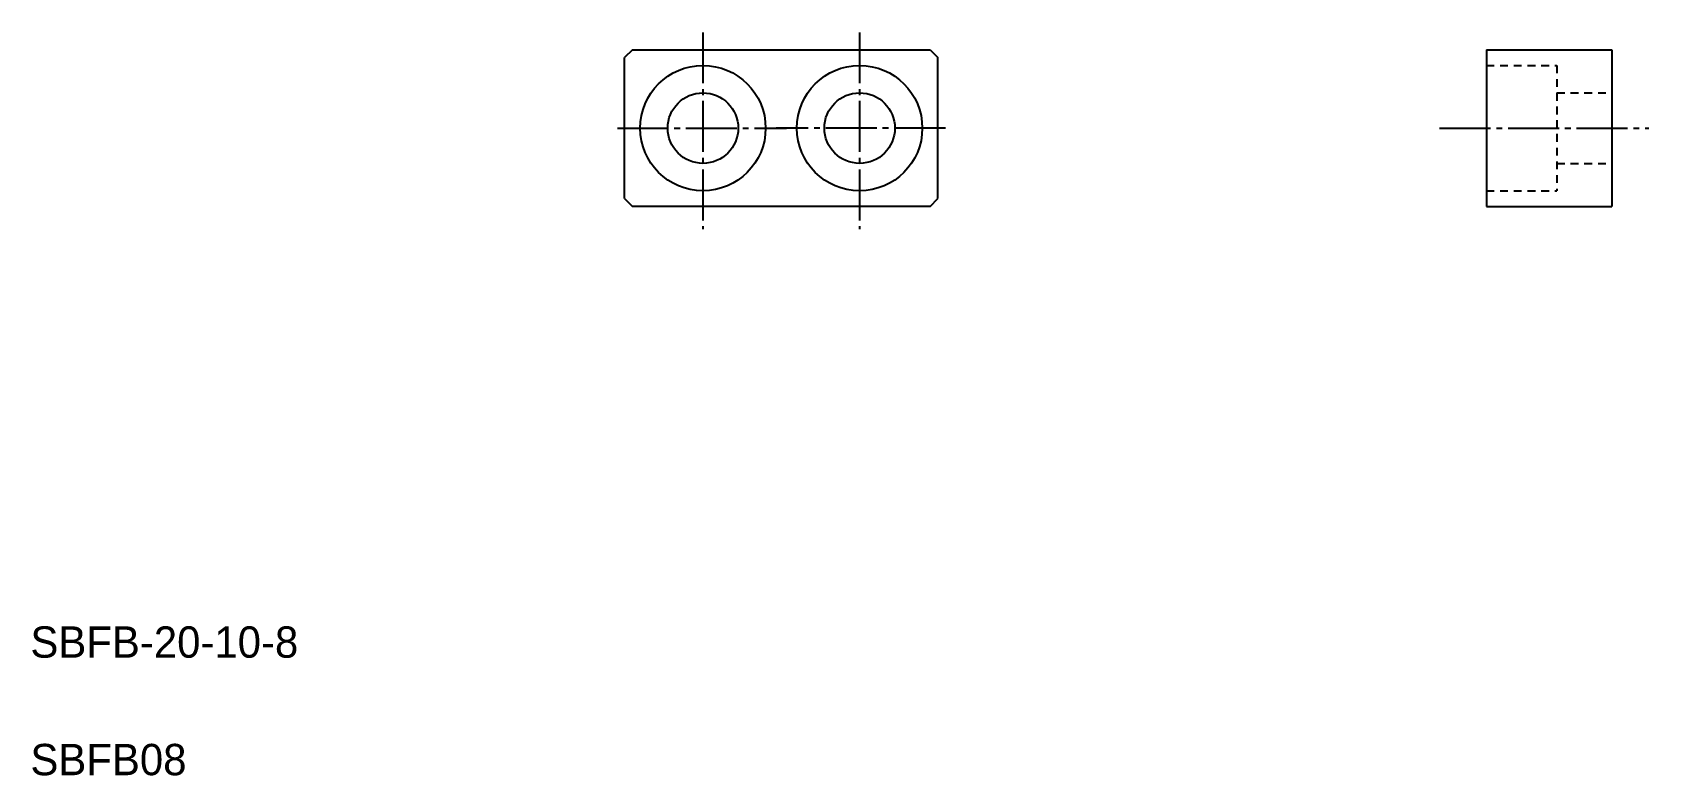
# Model space of a CAD drawing. Extents: x 5 to 108, y 5 to 52.
import ezdxf

# ---------------------------------------------------------------- set-up
doc = ezdxf.new("R2010")
doc.units = 0
doc.header["$LTSCALE"] = 0.25
doc.linetypes.add('CENTER', pattern=[17.5, 13, -1.5, 1.5, -1.5])
doc.linetypes.add('DASHED', pattern=[3.5, 2, -1.5])
doc.layers.get('0').update_dxf_attribs({"linetype": 'CONTINUOUS'})
doc.layers.add('CENTER', color=1, linetype='CENTER')

msp = doc.modelspace()

# ---------------------------------------------------------------- linework, layer by layer
at = {"color": 7, "linetype": 'CONTINUOUS'}
for p, q in [((43.42, 51.3), (42.92, 50.8)), ((42.92, 41.8), (42.92, 50.8)), ((43.42, 51.3), (62.42, 51.3)), ((62.42, 51.3), (62.92, 50.8)), ((62.92, 41.8), (62.92, 50.8)), ((97.92, 51.3), (97.92, 41.3)), ((97.92, 51.3), (105.92, 51.3)), ((105.92, 51.3), (105.92, 41.3)), ((42.92, 41.8), (43.42, 41.3)), ((62.42, 41.3), (43.42, 41.3)), ((62.42, 41.3), (62.92, 41.8)), ((97.92, 41.3), (105.92, 41.3))]:
    msp.add_line(p, q, dxfattribs=at)
at = {"color": 3, "linetype": 'DASHED'}
for p, q in [((97.92, 50.3), (102.42, 50.3)), ((102.42, 50.3), (102.42, 42.3)), ((102.42, 48.55), (105.92, 48.55)), ((102.42, 44.05), (105.92, 44.05)), ((97.92, 42.3), (102.42, 42.3))]:
    msp.add_line(p, q, dxfattribs=at)
for p, q in [((52.92, 41.3), (52.92, 41.3)), ((57.67, 41.3), (57.67, 41.3))]:
    msp.add_line(p, q)
at = {"color": 7, "linetype": 'CONTINUOUS'}
for centre, radius in [((47.92, 46.3), 4), ((57.92, 46.3), 4), ((47.92, 46.3), 2.25), ((57.92, 46.3), 2.25)]:
    msp.add_circle(centre, radius, dxfattribs=at)
at = {"layer": 'CENTER', "color": 1, "linetype": 'CENTER'}
for p, q in [((47.92, 52.41), (47.92, 39.85)), ((57.92, 52.41), (57.92, 39.85)), ((42.46, 46.3), (53.25, 46.3)), ((63.39, 46.3), (52.6, 46.3)), ((94.93, 46.3), (108.28, 46.3))]:
    msp.add_line(p, q, dxfattribs=at)

# ---------------------------------------------------------------- texts
for s, p in [('SBFB-20-10-8', (5, 12.5)), ('SBFB08', (5, 5))]:
    msp.add_text(s, height=2).set_placement(p)

doc.saveas('drawing.dxf')
